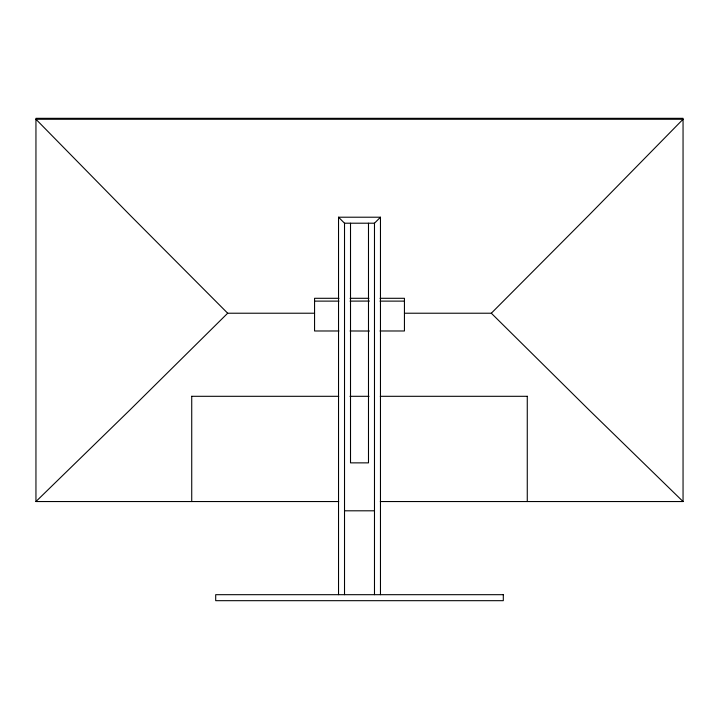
<?xml version="1.0" encoding="UTF-8"?>
<svg xmlns="http://www.w3.org/2000/svg" width="719" height="719" viewBox="0 0 719 719"><rect width="100%" height="100%" fill="white"/><g stroke="black" fill="none" stroke-linecap="round" stroke-linejoin="round"><path stroke-width="1.08" d="M374.482 594.685L374.482 223.205L380.468 217.21L338.532 217.21L338.532 594.685M404.438 313.223L491.32 313.223L588.852 215.278L683.05 119.264L35.95 119.264L130.148 215.278L227.68 313.223L314.562 313.223M227.68 313.223L130.148 409.749L35.95 501.547L35.95 118.32L683.05 118.32L683.05 501.547L380.261 501.547M338.532 217.21L344.518 223.205L374.482 223.205M338.973 298.295L314.562 298.295L314.562 330.983L338.973 330.983M350.072 298.295L368.928 298.295M380.027 298.295L404.438 298.295L404.438 330.983L380.027 330.983M314.562 301.117L338.973 301.117M350.072 301.117L369.431 301.063M380.027 301.117L404.438 301.117M350.072 330.983L369.431 331.028M191.73 396.304L338.739 396.304M349.964 396.304L369.036 396.304M380.261 396.304L527.27 396.304M35.95 501.547L338.739 501.547M344.518 510.805L374.482 510.805M683.05 501.547L588.852 409.749L491.32 313.223M527.27 396.268L527.27 501.547M380.468 217.21L380.468 594.685M368.488 223.205L368.488 462.865L350.513 462.865L350.513 223.205M344.518 223.205L344.518 594.685M191.73 396.268L191.73 501.547M503.3 594.685L215.7 594.685L215.7 600.68L503.3 600.68L503.3 594.685"/></g></svg>
